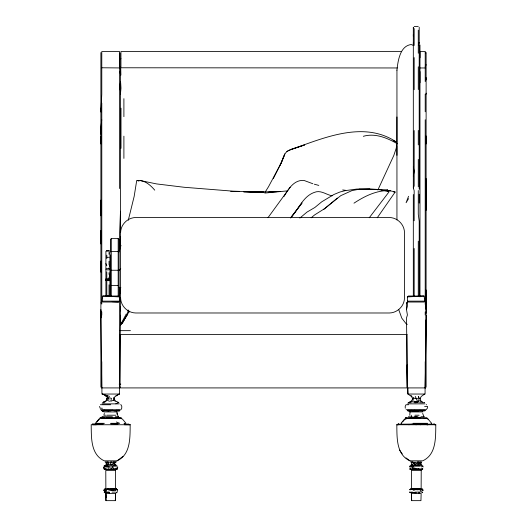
<?xml version="1.0" encoding="UTF-8"?>
<svg xmlns="http://www.w3.org/2000/svg" width="527" height="527" viewBox="0 0 527 527"><rect width="100%" height="100%" fill="white"/><g stroke="black" fill="none" stroke-linecap="round" stroke-linejoin="round"><path stroke-width="0.79" d="M100.888 310.897L100.888 387.029L101.783 387.918L119.603 387.918L120.492 387.029M100.888 272.169L100.888 230.391M100.888 215.806L100.888 135.966M100.888 134.49L100.888 52.588M101.783 361.667L101.783 387.918L100.888 317.959L100.888 261.036M115.861 395.724L119.458 394.038L119.458 387.918M120.492 315.251L119.603 387.918L119.603 383.814M119.603 250.358L119.603 232.763L120.492 211.228M119.603 188.554L119.603 51.574L101.783 51.574L101.783 94.142L100.888 112.007L101.783 103.061L101.783 304.053M120.492 325.627L120.492 306.905M120.492 247.598L120.492 66.83M396.943 155.353L396.943 70.098M426.112 289.995L426.112 387.029L425.217 387.918L407.397 387.918L407.397 365M411.475 493.536L411.462 500.65L420.941 500.65L421.145 493.536L411.475 493.536L411.679 500.65M413.32 296.194L413.32 194.503M414.169 220.76L414.169 190.682L413.32 187.928L413.32 42.647M413.32 44.92L413.32 34.446M413.32 28.208L413.32 27.457L413.32 36.198M414.169 89.695L414.169 57.621M414.169 45.427L414.169 28.544M418.273 186.821L418.273 159.404M418.273 144.899L418.273 130.419M418.273 53.247L418.273 30.151M419.979 71.56L419.979 296.833M419.979 57.759L419.979 51.264M426.112 315.251L425.217 387.918L425.217 361.667M425.217 314.975L425.217 311.925M426.112 210.425L426.112 135.966M426.112 94.175L426.112 77.555L425.217 81.54L425.217 51.6L419.551 51.633M425.217 387.918L425.526 361.693M425.552 359.236L426.007 319.909M426.079 313.354L426.112 178.495M115.321 500.65L115.525 493.536L105.855 493.536L105.848 500.65L115.538 500.65L115.525 493.536M427.417 406.383L427.357 408.234L426.112 409.723L406.06 409.723M115.815 490.479L110.69 490.479L108.015 489.728L107.31 488.97L108.312 489.405L115.578 489.728L114.076 488.97L117.231 489.728L116.164 488.97L116.381 489.728L116.414 488.97L116.381 489.728L117.231 489.728L117.501 491.368M121.151 324.494L121.25 322.899M409.769 415.217L410.019 411.916M120.406 94.577L120.979 88.2L120.67 82.634M412.351 399.282L412.47 398.353L413.82 397.43L412.542 401.976L417.878 402.206L414.13 401.284L418.912 401.976L417.424 401.284L415.269 396.396M119.603 89.774L120.492 81.369M413.036 463.608L414.413 464.28L420.941 464.28L420.579 462.844L420.5 463.608L420.974 462.251M409.532 467.001L409.637 466.092L420.256 466.092M101.783 119.748L100.888 126.928L100.888 143.957M117.778 467.001L117.317 468.944L116.507 469.564L115.644 468.944L116.25 469.564L117.317 468.944L110.69 468.944L113.068 469.564M127.653 313.117L128.199 309.962M413.32 176.15L414.169 171.216L413.32 166.901M101.955 301.141L102.844 296.016L118.535 296.016L119.425 296.912L119.425 301.141L118.535 302.03L102.844 302.03L101.955 301.141L119.425 301.141M413.576 466.092L413.412 467.001L410.138 467.001M265.074 192.256L268.526 186.696L280.068 165.168C283.348 159.872 283.295 151.631 290.37 149.747C323.156 138.252 362.951 120.275 395.698 141.572L397.068 143.627L396.159 148.449L393.794 155.498L377.859 190.016M120.604 232.539C120.769 224.43 127.633 217.658 135.722 217.499L389.381 217.499C397.47 217.658 404.328 224.43 404.499 232.539L404.499 297.953C404.328 306.062 397.47 312.834 389.381 312.992L135.722 312.985C127.633 312.834 120.769 306.062 120.604 297.953M421.185 462.251L420.737 464.28L420.579 462.844M92.37 424.182L92.238 424.762L93.174 424.182L92.37 424.182L93.351 424.004L103.272 424.004M128.285 220.266L134.181 196.307L136.717 180.458L140.228 180.544L156.578 183.916L184.068 187.263L232.71 191.143L263.757 192.21M103.911 467.001L103.635 468.062L104.517 467.001M104.333 413.405L103.852 415.217L105.578 415.217M406.508 309.507L407.397 306.246L407.397 302.57L406.508 302.926L406.508 309.507L407.397 314.975L406.508 317.959L407.397 387.918L407.14 365.053M119.036 411.086L118.358 410.276L117.113 410.895L112.534 410.276L102.264 410.276L102.093 410.895L104.109 411.916M273.335 178.567L281.543 162.217L284.797 153.844M105.703 396.396L107.548 397.43L111.493 398.353L110.69 401.284L113.345 400.322L113.648 399.282M105.189 489.221L104.155 489.728L105.216 488.97L104.998 489.728L104.965 488.97L106.823 489.728L104.155 489.728L103.839 490.479L104.721 490.479L105.604 491.368L106.638 490.479M100.888 317.959L101.783 314.975L101.783 311.925M107.548 397.43L109.069 399.282L107.818 398.353L106.731 399.282L107.021 398.353L106.197 400.322M118.819 252.183L121.006 245.384M418.273 45.256L419.202 42.397M114.939 462.251L115.156 462.844L115.354 462.251M425.118 410.276L424.907 410.895L409.044 411.086L407.503 410.276L425.118 410.276L424.683 410.632M408.557 196.288L406.1 202.717L408.557 198.626M122.218 323.354L127.936 313.637L120.406 325.363M387.141 191.314L387.668 189.964L382.115 190.399M122.317 323.196L128.101 312.86M413.32 187.928L414.169 185.886L414.169 130.564M425.217 66.804L426.112 64.683M280.068 165.168L284.093 156.255M112.587 464.28L113.331 462.844L114.721 464.28L113.575 462.251M121.368 323.104L126.361 313.809M397.99 424.182L398.794 424.182L396.818 424.749C397.015 437.423 396.133 454.61 409.947 460.835L422.674 460.835C436.488 454.61 435.598 437.423 435.803 424.749C423.326 423.451 410.546 424.261 397.99 424.182L397.668 424.749L398.794 424.182L398.175 424.004L398.662 424.762M421.64 401.284L420.954 401.284L420.151 398.353L421.297 396.396L424.696 394.038M106.731 399.282L107.343 398.353L106.849 398.353M284.033 196.439C288.427 189.048 293.967 179.575 304.046 180.458L312.867 183.745M290.199 187.184L267.966 217.717M115.156 462.844L115.565 462.251L105.815 462.251L106.309 463.608L107.231 464.28L106.447 462.251M103.839 490.479L104.965 488.97L105.13 489.405L106.823 489.728M377.246 217.77L395.164 192.052C383.544 188.468 370.856 189.7 358.834 189.2L372.319 189.463M408.458 402.714L410.981 401.284L412.457 399.525M104.432 423.313L95.394 423.313L98.957 419.044L100.15 418.464L120.775 418.451L122.422 419.044L125.986 423.313L124.01 423.313M401.679 423.313L401.014 423.313L404.578 419.044L406.093 419.044M290.72 217.743C298.532 209.562 302.827 196.419 314.316 192.408C320.686 189.727 326.075 194.654 332.122 195.833M290.713 217.915L302.037 202.954L290.647 217.776M107.818 398.353L105.591 401.284L103.193 402.206L105.36 401.284M422.279 490.479L422.845 489.728L422.035 488.97L422.845 489.728L420.586 488.97L422.865 490.479M412.872 469.564L409.973 468.944L411.244 469.564L410.493 469.564L409.973 468.944L415.092 469.564L412.14 468.062L414.835 468.062L416.31 468.944L412.14 468.062M369.243 217.77L388.893 192.052L388.854 191.314L377.451 189.417L369.829 188.949L357.919 189.463L351.924 190.616L340.778 195.649L324.718 208.573L314.645 214.897L311.134 217.809M105.907 279.804L106.803 278.638L106.803 271.866M416.31 469.564L413.596 468.944L421.264 468.944L422.12 469.564L422.647 468.944L421.916 469.3M96.876 421.975L99.471 419.044M402.496 421.975L405.092 419.044M408.089 410.895L408.642 410.276L409.887 410.895L411.106 410.276C413.86 411.389 417.147 411.396 419.914 410.276L422.733 410.895L423.978 410.276M119.076 296.661L119.076 239.594L118.186 238.619L111.283 238.619L110.393 239.594L110.393 251.992M105.288 401.89L106.283 400.843M116.441 492.824L116.856 492.119M105.183 465.433L104.926 465.69L116.46 465.69M407.457 296.912L408.346 296.016L424.037 296.016L424.927 301.141L424.037 302.03L408.346 302.03L407.457 301.141L407.457 296.912L424.037 296.016M128.529 312.333L129.642 311.226M128.529 312.551L129.642 311.444M104.721 490.479L104.438 489.728L105.216 488.97M119.043 270.397L120.755 268.803M119.603 59.847L120.492 59.077M299.837 218.086L306.984 212.098L314.843 207.493L321.753 201.808L333.907 194.489L339.961 192.006L345.369 190.616L356.937 189.048L372.306 189.457M323.67 209.45L337.346 198.053M421.607 467.001L422.694 466.092M109.919 257.966L109.919 295.351L109.03 296.016L109.03 284.817M117.053 460.835C130.867 454.61 129.985 437.423 130.182 424.749L91.197 424.749C91.402 437.423 90.512 454.61 104.326 460.835L117.053 460.835L122.962 456.408M116.19 492.824L117.139 492.119M421.811 492.824L422.759 492.119L421.923 492.119M105.393 467.001L112.172 467.001L113.424 466.092L117.363 466.092M409.769 489.728L410.836 488.97L412.443 489.728L410.836 488.97L410.619 489.728L409.769 489.728L410.81 489.221M103.667 410.895L102.093 410.895L101.882 410.276L103.206 410.895L104.109 410.276L108.891 410.895M353.979 203.172C363.577 196.828 374.407 191.301 386.087 190.636M115.808 403.866L117.844 402.714M119.076 394.038L114.451 397.088M105.907 269.185L106.803 268.665L109.03 268.665L109.919 269.185M409.94 401.976L411.666 401.284M120.044 59.077L120.94 58.602M413.504 490.479L414.94 489.728L422.002 489.728L418.649 488.97L422.002 489.728M291.023 149.418L290.37 149.747L304.566 144.978L291.023 149.418L286.853 151.519M118.911 410.895L119.445 410.632M104.379 417.7L102.811 418.451L100.822 417.509L100.011 417.7L121.368 417.7M104.88 466.092L109.208 467.001L107.963 466.092L104.017 466.092L105.123 465.651M100.888 302.926L101.783 302.57M406.508 302.926L407.397 302.57M412.793 410.895L414.466 410.276L418.109 410.895M386.133 190.445L387.668 189.964M103.028 416.929L100.822 417.509L103.088 416.738M119.985 417.7L115.057 417.7M104.017 466.092L105.117 465.822M106.382 418.451L110.69 417.7M420.171 424.762L423.8 424.182L427.219 424.762L429.999 424.182M105.907 278.809L109.919 278.809M363.307 136.302C375.046 132.909 386.983 137.804 397.068 143.627M408.761 424.762L412.483 424.182L416.31 424.762M105.907 251.287L105.907 295.344L106.803 295.68L109.919 295.351M427.219 424.762L432.259 424.182L435.803 424.749L396.818 424.749L398.188 424.755M109.03 279.705L105.907 280.041L109.919 280.278L109.03 280.746L105.907 280.278L109.919 280.278L109.03 279.705L109.03 277.446L109.919 275.654L109.03 274.31L109.03 272.657M264.785 193.073L287.656 190.853M119.076 270.252L110.393 270.252M416.31 417.7L426.989 417.7M106.322 417.7L112.923 417.7M118.107 424.004L110.69 423.899M369.829 188.949L357.919 189.463M418.273 26.35L414.169 26.587M268.645 192.091L276.649 191.736M280.707 191.4L257.459 192.138M416.31 418.451L405.764 418.451L426.85 418.451L428.043 419.044L431.606 423.313L430.934 423.313M106.803 257.301L109.03 257.262M93.042 424.762L96.125 424.749L94.741 424.182L96.902 424.762M124.484 424.762L129.332 424.749L124.24 424.004M401.502 51.382L120.94 51.527L120.94 67.772L397.391 67.963M419.551 67.97L425.217 67.97M109.03 250.753L106.803 250.753L106.803 251.339M111.283 251.451L118.186 251.451M106.803 269.857L109.03 269.857M111.283 285.581L118.186 285.581M407.457 301.141L424.927 301.141M119.972 330.66L130.452 330.66M119.161 384.124L120.775 384.124M119.458 394.038L101.922 394.038L101.922 387.918M114.366 398.353L114.576 399.664M412.634 398.353L411.323 396.396L407.924 394.038L407.542 387.918M413.438 398.353L416.31 398.353L419.268 399.282L418.352 396.396L419.182 398.353L420.151 398.353M102.482 402.714L104.557 402.714M118.542 402.714L118.904 402.714L118.239 402.411M408.096 402.714L411.455 402.714M414.591 402.714L416.31 402.714M419.67 402.714L424.518 402.714L424.202 402.411M102.034 403.866L119.346 403.866M407.654 403.866L424.966 403.866M100.354 404.736L110.69 404.736M120.578 404.736L121.026 404.736L121.796 406.383L121.737 408.234L120.94 409.723L119.497 410.276L115.894 410.276L117.113 410.895L114.207 410.895L112.534 410.276L110.69 410.895L105.611 410.895L104.109 410.276M408.583 404.736L405.974 404.736L405.204 406.383L405.263 408.234M426.198 404.736L426.646 404.736M424.604 406.383L426.929 406.383M102.436 408.234L100.13 408.234L99.583 406.383M100.44 409.723L119.616 409.723M118.18 410.895L119.286 410.895M408.82 410.895L407.714 410.895L407.503 410.276M117.271 411.916L104.399 411.916L102.469 410.895M409.729 411.916L422.891 411.916M106.652 415.217L115.802 415.217M414.881 415.217L419.103 415.217M103.766 416.738L112.35 416.738M115.393 416.738L118.641 416.738M408.359 416.738L418.464 417.509L414.65 416.738L417.97 416.738M421.007 416.738L424.261 416.738M420.678 417.7L405.632 417.7L406.1 417.7M424.189 418.451L426.85 418.451L428.043 419.044M101.507 418.464L121.236 418.464M110.69 423.313L119.728 423.313L116.342 421.975M413.109 423.313L427.74 423.313M433.649 424.004L434.439 424.004L433.826 424.182L434.762 424.762M128.206 424.182L130.182 424.749L126.645 424.182L129.01 424.182L129.148 424.762M105.09 461.929L106.316 461.929M107.231 461.929L108.298 461.929M110.69 461.929L111.915 461.929M113.088 461.929L116.546 461.929M410.454 461.929L412.852 461.929M417.536 461.929L418.701 461.929M419.769 461.929L421.409 461.929M106.876 463.608L106.309 463.608L106.059 464.28L115.321 464.28M412.845 464.28L411.679 464.28L411.435 462.251L419.953 462.251L419.584 463.608L417.331 462.251L419.051 464.28L412.667 462.251L415.217 464.61M105.914 464.748L106.592 464.748M110.69 464.748L111.836 464.748M114.794 464.748L115.94 464.748M411.06 464.748L412.206 464.748M414.064 464.748L415.164 464.748M421.086 464.748L421.798 464.748M410.54 465.69L422.074 465.69M421.857 466.092L422.983 466.092L423.089 467.001M115.96 468.062L117.435 468.062M106.349 469.564L104.353 468.944L109.478 469.564M108.351 488.97L113.496 490.479M111.889 488.97L115.578 489.728L110.69 488.97L112.06 489.728M114.965 488.97L117.231 489.728M105.077 492.119L104.241 492.119L105.189 492.824L105.077 492.119L106.395 492.824L104.241 492.119L106.395 492.824M108.055 492.119L109.491 492.824L105.874 492.119L109.339 492.119M112.04 492.119L115.505 492.119M414.96 492.119L420.118 492.119L421.396 491.368L420.362 490.479M411.304 492.824L409.861 492.119L411.304 492.824L409.861 492.119L410.81 492.824M415.105 492.824L411.495 492.119L416.31 492.824M418.596 493.101L419.617 493.101M101.783 67.772L119.603 67.93M384.776 190.787L390.5 190.833M230.734 191.538L232.361 191.564M243.751 191.756L264.086 192.085M243.691 191.835L255.028 192.085M231.313 191.347L239.442 191.558M243.5 191.663L259.758 192.085M426.396 418.451L426.85 418.464M102.844 296.016L119.425 296.912M112.218 301.694L118.535 302.03M393.636 191.927L395.164 192.052M345.804 190.359L342.662 189.937M413.596 468.944L417.522 469.564M111.908 469.564L107.982 468.944L110.69 469.564M118.509 287.34L120.867 287.749M110.69 468.944L114.128 469.564M105.874 492.119L109.491 492.824M108.43 418.01L110.69 418.451M104.353 468.944L107.258 469.564M318.802 185.405L314.329 184.206M140.228 180.544C146.256 181.387 150.953 185.695 154.74 190.155M105.736 468.944L108.312 469.564M115.756 469.564L113.404 468.944L115.038 469.564M137.488 180.669L139.023 181.084M419.742 469.564L417.694 468.944L421.369 469.564L421.264 468.944L421.87 469.564L422.937 468.944L422.081 468.944L422.12 469.564M410.75 469.564L409.973 468.944L411.962 469.564M109.649 396.396L102.304 394.038L107.745 396.396L104.88 395.388M418.148 400.322L420.954 401.284M393.083 140.617L395.698 141.572M425.217 302.57L426.112 302.926M113.345 400.322L115.788 401.284L113.562 398.353M105.631 469.564L104.063 468.944L103.944 468.062M421.528 401.515L422.68 401.976M116.019 401.284L118.193 402.206M107.337 400.322L109.576 401.284M413.379 45.467L411.218 44.531C399.94 45.842 397.905 61.139 396.943 70.236M409.973 468.944L410.698 469.3M407.325 324.342L406.1 323.716L401.811 318.183L398.623 309.356M105.13 469.564L104.063 468.944L104.827 469.3M102.264 410.276L103.206 410.895M406.007 457.884L409.947 460.835M105.907 295.344L106.803 296.016M112.172 467.001L113.575 468.062M101.882 410.276L102.317 410.632M410.981 395.513L412.074 396.475M418.945 492.119L419.709 492.824M116.164 488.97L116.941 489.728L116.414 488.97M422.562 489.728L423.161 490.479M114.53 398.353L113.832 397.43L114.478 399.282M399.571 450.117L402.253 453.892M104.438 489.728L105.604 491.368M425.217 52.021L425.816 53.095M423.912 416.738L422.667 413.405M107.811 462.251L108.799 464.28M109.919 266.524L109.03 264.587L109.03 261.234M105.907 263.572L106.803 265.713M117.047 413.405L118.292 416.738M119.603 71.455L120.492 74.063M411.198 415.217L411.607 416.738M422.035 488.97L422.127 489.405M426.112 309.507L425.217 304.053L425.217 119.748M106.421 462.844L106.533 464.116M106.197 497.488L105.855 493.536L106.059 500.65M116.981 411.916L117.178 414.558M410.586 488.97L410.619 489.728M120.723 67.937L120.9 75.111M407.121 364.967L407.397 387.918M100.888 309.533L100.914 311.984M426.112 52.489L426.112 79.933M426.112 93.141L426.112 143.957M425.217 94.142L425.217 111.777M425.078 387.918L425.078 394.038L407.924 394.038L407.924 387.918M419.979 45.019L419.979 82.759M419.202 27.266L419.202 189.206M419.202 194.252L419.202 203.099M419.202 296.161L419.202 221.215L418.273 214.272L418.273 190.504M418.273 66.791L418.273 89.557M418.273 241.168L418.273 296.042M414.169 248.487L414.169 296.694M396.943 116.961L396.943 142.725M396.943 145.946L396.943 219.924M123.898 98.661L123.898 116.665M123.898 136.157L123.898 158.403M121.006 108.167L121.006 148.331M120.604 236.761L120.604 293.73M120.492 288.644L120.492 310.897M120.044 53.049L120.044 66.896M119.603 287.228L119.603 387.918M118.186 238.619L118.186 296.708M111.283 238.619L111.283 296.708M110.69 462.251L110.69 464.28M110.393 254.936L110.393 296.661M109.919 251.247L109.919 257.743M109.03 252.433L109.03 254.33M109.03 267.782L109.03 268.665M106.803 255.147L106.803 258.526M106.803 280.746L106.803 295.68M100.888 200.095L100.888 243.935M115.604 470.387L115.518 488.443L105.861 488.443L105.782 470.387L115.604 470.387M421.218 470.387L421.139 488.443L411.482 488.443L411.396 470.387L421.218 470.387M406.956 334.454L120.044 334.454L120.044 387.918L406.956 387.918L406.956 334.454M412.924 488.97L412.035 488.97L414.94 489.728L412.924 488.97M415.111 488.97L413.972 488.97L417.674 489.728L415.111 488.97M417.509 488.97L416.31 488.97L420.177 489.728L417.509 488.97M105.189 492.824L104.524 492.119L105.189 492.824M109.03 250.839L106.803 250.753L109.03 250.839"/></g></svg>
